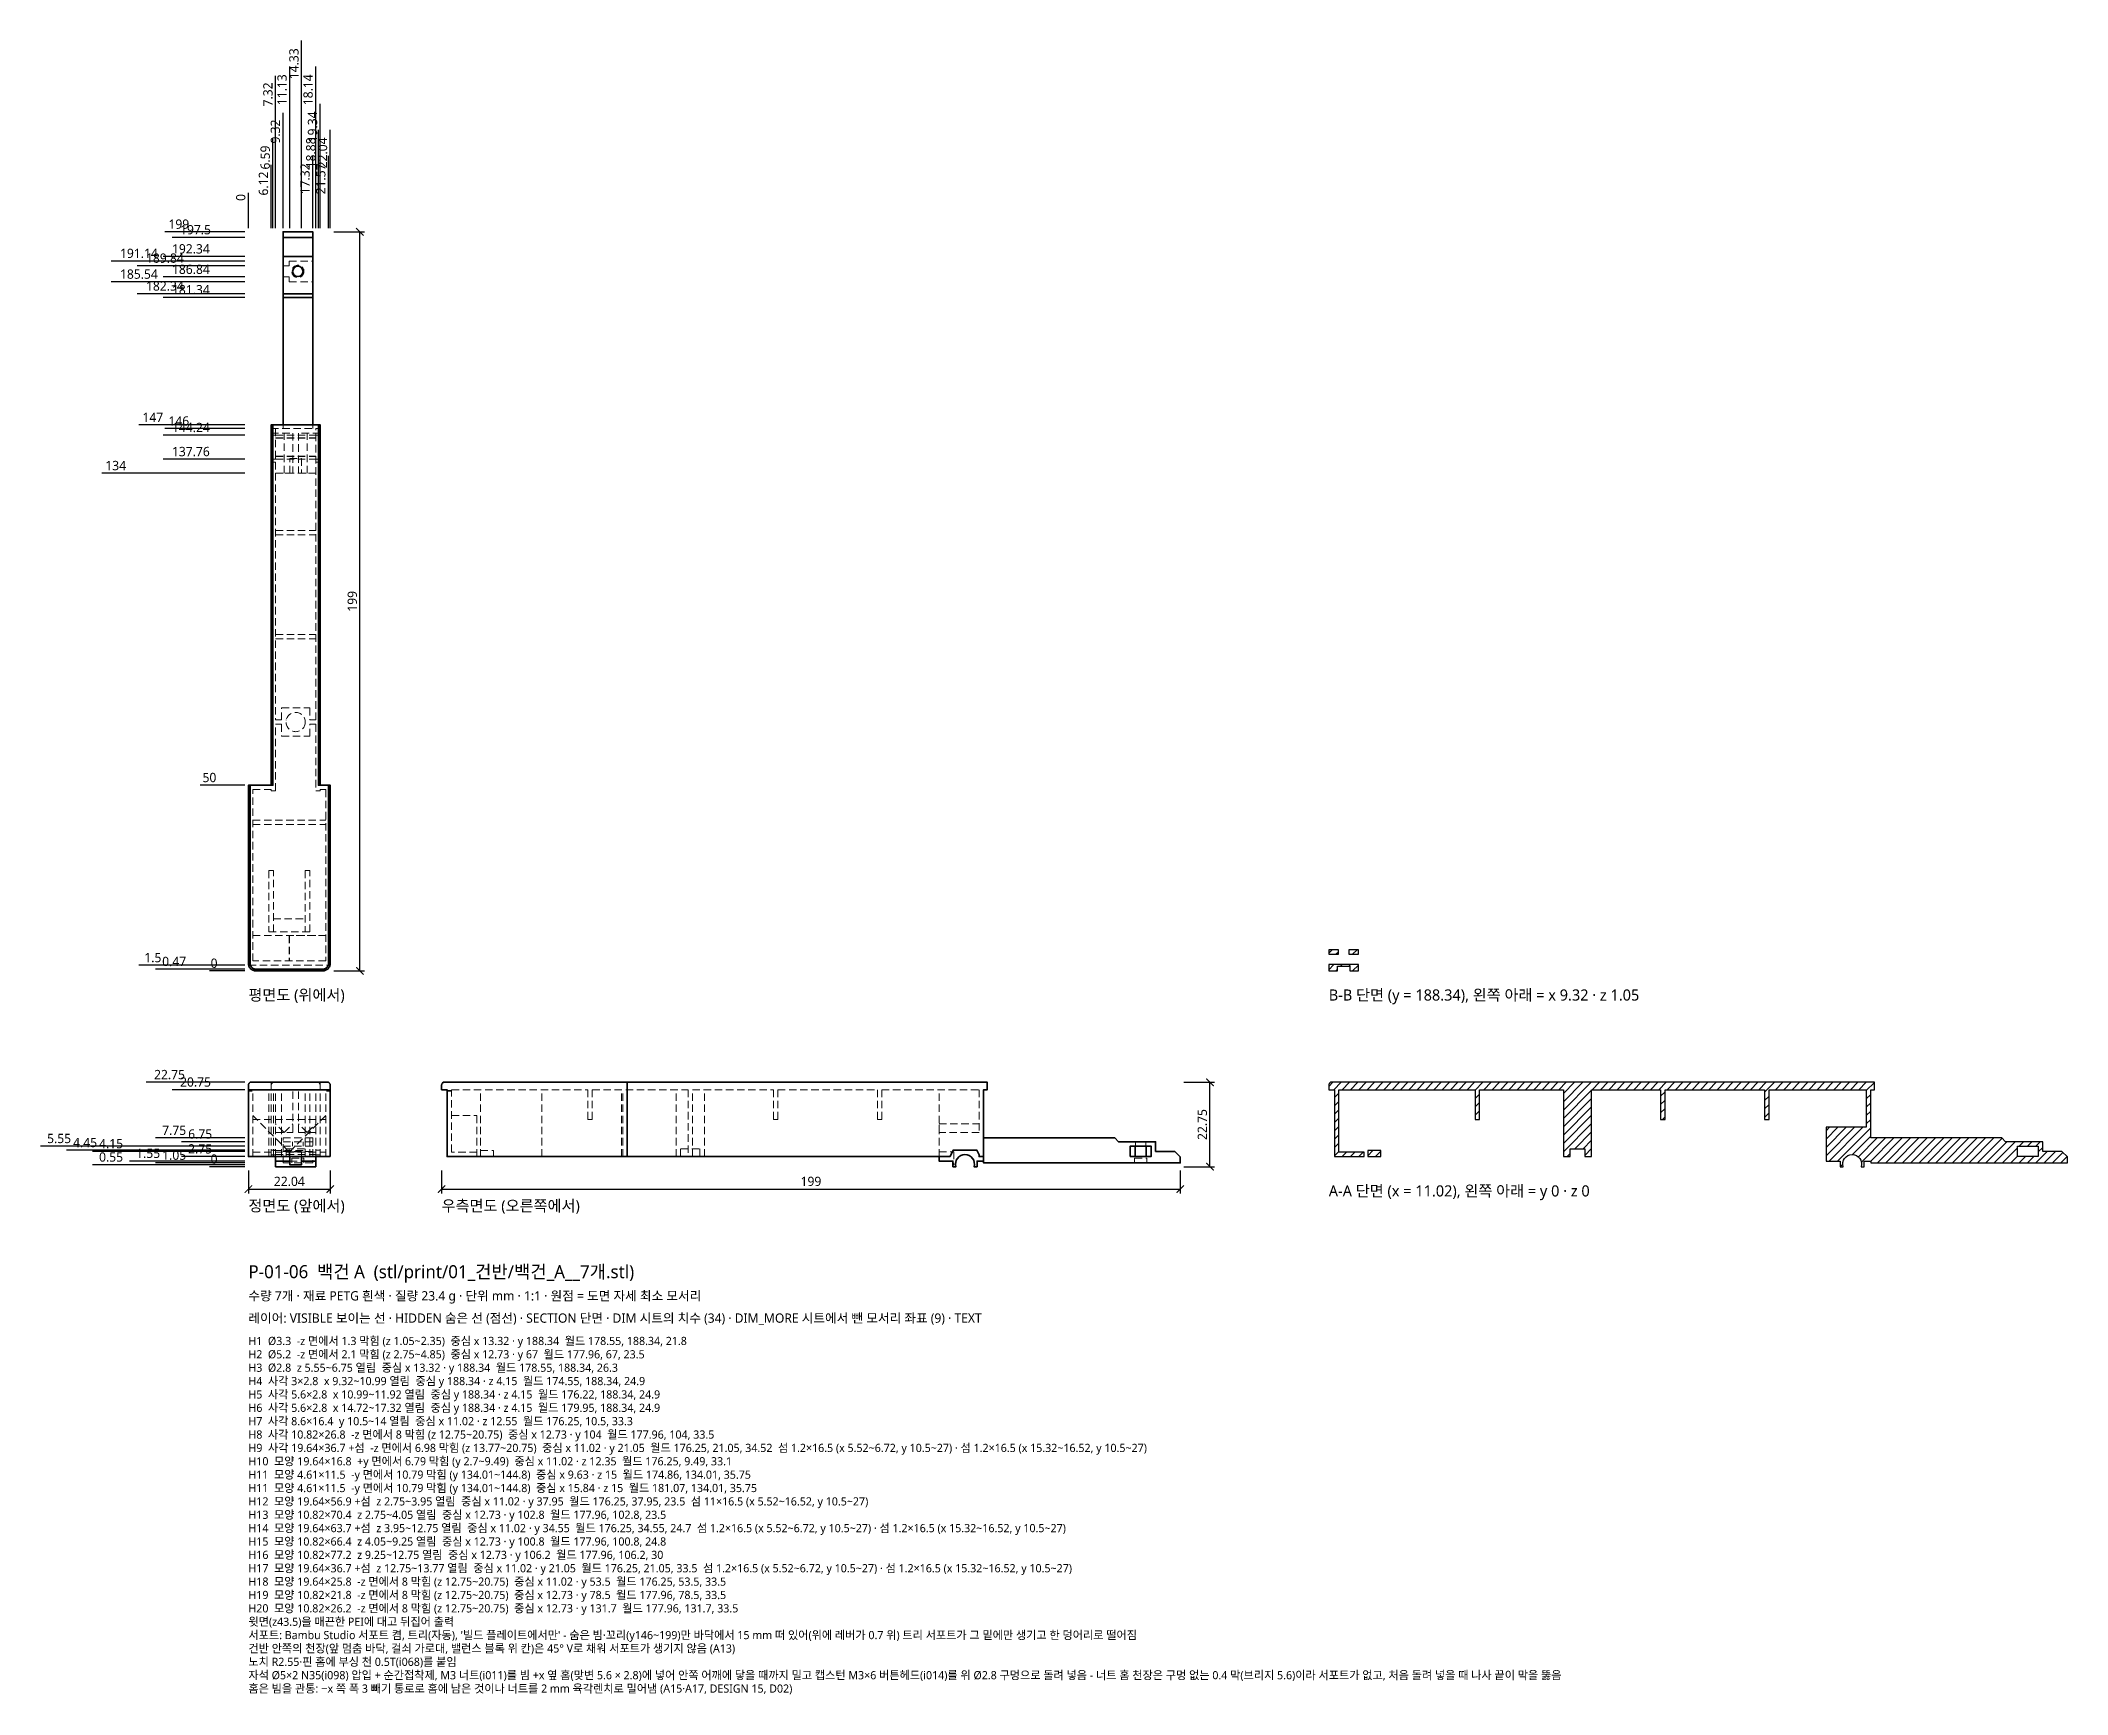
# Model space of a CAD drawing. Header units: millimetres. Extents: x -56 to 490, y -142 to 303.
import ezdxf

# ---------------------------------------------------------------- set-up
doc = ezdxf.new("R2010")
doc.units = ezdxf.units.MM
doc.linetypes.add('HIDDEN', pattern=[3, 2, -1])
for name, color, linetype, lineweight in [('DIM', 4, 'CONTINUOUS', 13), ('DIM_MORE', 3, 'CONTINUOUS', 13), ('HIDDEN', 8, 'HIDDEN', 18), ('SECTION', 5, 'CONTINUOUS', 25), ('TEXT', 7, 'CONTINUOUS', 18), ('VISIBLE', 7, 'CONTINUOUS', 35)]:
    doc.layers.add(name, color=color, linetype=linetype, lineweight=lineweight)
doc.styles.add('KR', font='malgun.ttf')
doc.dimstyles.new('TOCCATA', dxfattribs={"dimtxt": 2.5, "dimasz": 2, "dimexe": 1.2, "dimexo": 1, "dimgap": 0.8, "dimtad": 1, "dimdsep": 46, "dimtxsty": 'KR', "dimblk": 'ARCHTICK', "dimcen": 2.5, "dimazin": 3, "dimtfac": 0.5, "dimtmove": 2, "dimatfit": 3})

# ---------------------------------------------------------------- blocks, each defined once
blk = doc.blocks.new('_ARCHTICK')
at = {"color": 0, "linetype": 'BYBLOCK', "const_width": 0.15}
blk.add_lwpolyline([(-0.5, -0.5), (0.5, 0.5)], dxfattribs=at)

msp = doc.modelspace()

# ---------------------------------------------------------------- hatches: boundary and pattern name
at = {"layer": 'SECTION'}
h = msp.add_hatch(dxfattribs=at)
h.set_pattern_fill('ANSI31', scale=0.5)
h.paths.add_polyline_path([(293.64, 58.45), (291.04, 58.45), (291.04, 57.25), (293.64, 57.25)])
h.paths.add_polyline_path([(299.04, 58.45), (296.44, 58.45), (296.44, 57.25), (299.04, 57.25)])
h.paths.add_polyline_path([(293.39, 54.05), (296.69, 54.05), (296.69, 52.75), (299.04, 52.75), (299.04, 54.45), (291.04, 54.45), (291.04, 52.75), (293.39, 52.75)])
h = msp.add_hatch(dxfattribs=at)
h.set_pattern_fill('ANSI31', scale=0.5)
h.paths.add_polyline_path([(476.58, 5.55), (482.18, 5.55), (482.18, 2.75), (476.58, 2.75)])
h.paths.add_polyline_path([(429.5, 0.58), (429.53, 1.18), (429.69, 1.75), (429.99, 2.26), (430.4, 2.7), (430.89, 3.03), (431.45, 3.23), (432.04, 3.3), (432.63, 3.23), (433.19, 3.03), (433.68, 2.7), (434.09, 2.26), (434.39, 1.75), (434.55, 1.18), (434.58, 0.58), (434.48, 0), (435.28, 0), (435.28, 1.55), (437.04, 1.55), (437.04, 1.05), (490.04, 1.05), (490.04, 2.65), (488.54, 4.15), (483.38, 4.15), (483.38, 6.75), (473.38, 6.75), (472.38, 7.75), (437.04, 7.75), (437.04, 20.75), (438.04, 20.75), (438.04, 22.75), (291.506, 22.75), (291.272, 22.517), (291.203, 22.438), (291.145, 22.351), (291.099, 22.257), (291.065, 22.158), (291.045, 22.055), (291.04, 21.982), (291.04, 20.75), (292.54, 20.75), (292.54, 2.75), (300.54, 2.75), (300.54, 3.95), (293.74, 3.95), (293.74, 20.75), (330.44, 20.75), (330.44, 12.75), (331.64, 12.75), (331.64, 20.75), (354.24, 20.75), (354.24, 2.75), (356.089, 2.75), (356.089, 4.85), (359.991, 4.85), (359.991, 2.75), (361.84, 2.75), (361.84, 20.75), (380.44, 20.75), (380.44, 12.75), (381.64, 12.75), (381.64, 20.75), (408.44, 20.75), (408.44, 12.75), (409.64, 12.75), (409.64, 20.75), (435.84, 20.75), (435.84, 10.637), (425.05, 10.637), (425.05, 9.25), (425.04, 9.25), (425.04, 1.55), (428.8, 1.55), (428.8, 0), (429.6, 0)])
h.paths.add_polyline_path([(305.04, 4.35), (301.54, 4.35), (301.54, 2.75), (305.04, 2.75)])

# ---------------------------------------------------------------- linework, layer by layer
at = {"layer": 'HIDDEN'}
for points in [[(9.32, 242.59), (10.99, 242.59), (10.99, 243.89), (17.32, 243.89)], [(9.32, 239.59), (10.99, 239.59), (10.99, 238.29), (17.32, 238.29)], [(6.124, 198.75), (19.343, 198.75)], [(6.124, 197.55), (11.934, 197.55), (11.934, 186.75)], [(6.124, 196.95), (7.324, 196.95)], [(7.324, 198.75), (7.324, 120.35), (8.934, 120.35), (8.934, 123.55), (16.534, 123.55), (16.534, 120.35), (18.143, 120.35), (18.143, 198.75)], [(7.324, 186.76), (9.619, 186.76), (9.619, 197.55)], [(7.324, 196.99), (18.143, 196.99)], [(9.32, 198.75), (9.32, 199.746)], [(11.934, 186.76), (9.639, 186.76), (9.639, 197.55)], [(19.343, 197.55), (13.534, 197.55), (13.534, 186.75)], [(13.534, 186.76), (15.829, 186.76), (15.829, 197.55)], [(18.143, 186.76), (15.848, 186.76), (15.848, 197.55)], [(17.32, 198.75), (17.32, 199.746)], [(18.143, 196.95), (19.343, 196.95)], [(7.324, 196.29), (18.143, 196.29)], [(7.324, 196.19), (18.143, 196.19)], [(7.324, 191.31), (18.143, 191.31)], [(7.324, 191.21), (18.143, 191.21)], [(6.124, 190.55), (7.324, 190.55)], [(6.124, 189.75), (7.324, 189.75)], [(7.324, 190.51), (18.143, 190.51)], [(7.324, 186.75), (18.143, 186.75)], [(11.134, 186.75), (11.134, 190.75), (14.334, 190.75), (14.334, 186.75)], [(18.143, 190.55), (19.343, 190.55)], [(18.143, 189.75), (19.343, 189.75)], [(7.324, 171.35), (18.143, 171.35)], [(7.324, 170.15), (18.143, 170.15)], [(7.324, 143.35), (18.143, 143.35)], [(7.324, 142.15), (18.143, 142.15)], [(10.186, 120.268), (10.209, 120.35)], [(1.2, 55.45), (1.2, 101.55), (6.124, 101.55), (6.124, 101.25), (7.324, 101.25), (7.324, 119.15), (8.934, 119.15), (8.934, 115.95), (16.534, 115.95), (16.534, 119.15), (18.143, 119.15), (18.143, 101.25), (19.343, 101.25), (19.343, 101.55), (20.84, 101.55), (20.84, 55.45), (1.2, 55.45)], [(1.2, 93.35), (20.84, 93.35)], [(1.2, 92.15), (20.84, 92.15)], [(6.72, 63.25), (6.72, 79.75), (5.52, 79.75), (5.52, 63.25), (16.52, 63.25), (16.52, 79.75), (15.32, 79.75), (15.32, 63.25)], [(6.72, 66.75), (15.32, 66.75)], [(1.2, 62.25), (20.84, 62.25)], [(1.2, 62.24), (11.01, 62.24), (11.01, 55.45)], [(20.84, 62.24), (11.03, 62.24), (11.03, 55.45)], [(0.064, 54.25), (21.976, 54.25)], [(21.04, 54.25), (21.138, 54.255), (21.235, 54.269), (21.33, 54.293)], [(21.33, 54.293), (21.316, 54.289)], [(6.124, 2.75), (6.124, 22.75)], [(6.124, 21.966), (6.13, 22.055), (6.15, 22.158), (6.184, 22.257), (6.23, 22.351), (6.288, 22.438), (6.357, 22.517), (6.591, 22.75)], [(18.876, 22.75), (19.11, 22.517), (19.179, 22.438), (19.237, 22.351), (19.283, 22.257), (19.317, 22.158), (19.337, 22.055), (19.343, 21.966)], [(19.343, 2.75), (19.343, 22.75)], [(1.2, 2.75), (1.2, 20.75)], [(5.52, 2.75), (5.52, 20.75)], [(6.72, 2.75), (6.72, 20.75)], [(7.324, 2.749), (7.324, 20.75)], [(7.324, 9.25), (11.934, 9.25), (11.934, 20.75)], [(8.934, 2.75), (8.934, 20.75)], [(18.143, 9.25), (13.534, 9.25), (13.534, 20.75)], [(15.32, 2.75), (15.32, 20.75)], [(16.52, 2.75), (16.52, 20.75)], [(16.534, 2.75), (16.534, 20.75)], [(18.143, 2.749), (18.143, 20.75)], [(20.84, 2.75), (20.84, 20.75)], [(61.54, 2.75), (61.54, 3.95), (54.74, 3.95), (54.74, 20.75), (91.44, 20.75), (91.44, 12.75), (92.64, 12.75), (92.64, 20.75), (118.44, 20.75), (118.44, 2.75)], [(62.54, 2.75), (62.54, 20.75)], [(79.04, 2.75), (79.04, 20.75)], [(100.54, 2.75), (100.54, 20.75)], [(100.84, 2.75), (100.84, 20.75)], [(115.24, 2.75), (115.24, 20.75)], [(119.64, 2.75), (119.64, 20.75), (141.44, 20.75), (141.44, 12.75), (142.64, 12.75), (142.64, 20.75), (169.44, 20.75), (169.44, 12.75), (170.64, 12.75), (170.64, 20.75), (196.84, 20.75), (196.84, 9.25), (186.04, 9.25)], [(122.84, 2.75), (122.84, 20.75)], [(186.04, 2.75), (186.04, 20.75)], [(11.01, 3.95), (1.2, 13.77)], [(1.2, 12.75), (20.84, 12.75)], [(9.619, 9.25), (7.324, 11.555)], [(9.639, 9.25), (11.934, 11.555)], [(11.03, 3.95), (20.84, 13.77)], [(15.829, 9.25), (13.534, 11.554)], [(15.848, 9.25), (18.143, 11.554)], [(54.74, 13.77), (61.53, 13.77), (61.53, 3.95)], [(186.05, 9.25), (186.05, 11.555), (196.84, 11.555)], [(9.32, 1.05), (9.32, 7.75), (17.32, 7.75), (17.32, 1.05), (9.32, 1.05)], [(9.32, 6.75), (17.32, 6.75)], [(9.32, 5.55), (17.32, 5.55)], [(10.99, 2.75), (10.99, 5.55)], [(11.92, 5.55), (11.92, 6.75)], [(14.72, 5.55), (14.72, 6.75)], [(238.99, 5.55), (238.99, 6.75)], [(241.77, 5.55), (241.77, 6.75)], [(1.2, 3.95), (20.84, 3.95)], [(6.124, 4.45), (7.324, 4.45)], [(6.124, 3.175), (7.324, 3.175)], [(6.72, 4.35), (15.32, 4.35)], [(7.324, 3.3), (18.143, 3.3)], [(9.32, 4.15), (17.32, 4.15)], [(9.32, 2.65), (17.32, 2.65)], [(10.14, 2.75), (10.14, 4.85), (15.334, 4.85), (15.334, 2.75)], [(11.134, 2.745), (11.134, 4.05), (14.334, 4.05), (14.334, 2.745)], [(11.134, 1.55), (14.334, 1.55)], [(11.67, 1.05), (11.67, 2.35), (14.97, 2.35), (14.97, 1.05)], [(18.143, 4.45), (19.343, 4.45)], [(18.143, 3.175), (19.343, 3.175)], [(62.54, 4.35), (66.04, 4.35), (66.04, 2.75)], [(116.441, 2.75), (116.441, 4.85), (121.639, 4.85), (121.639, 2.75)], [(186.04, 4.05), (190.04, 4.05), (190.04, 0.55), (189.8, 0.55)], [(238.739, 1.05), (238.739, 2.35), (242.021, 2.35), (242.021, 1.05)]]:
    msp.add_lwpolyline(points, dxfattribs=at)
for centre, radius in [((13.32, 241.09), 1.65), ((12.734, 119.75), 2.6)]:
    msp.add_circle(centre, radius, dxfattribs=at)
for centre, start, end in [((1, 55.25), -174.37504, -90.00002), ((21.04, 55.25), -73.1251, -5.62485)]:
    msp.add_arc(centre, 1, start, end, dxfattribs=at)
at = {"layer": 'SECTION'}
for points in [[(293.64, 58.45), (291.04, 58.45), (291.04, 57.25), (293.64, 57.25)], [(299.04, 58.45), (296.44, 58.45), (296.44, 57.25), (299.04, 57.25)], [(293.39, 54.05), (296.69, 54.05), (296.69, 52.75), (299.04, 52.75), (299.04, 54.45), (291.04, 54.45), (291.04, 52.75), (293.39, 52.75)], [(429.5, 0.58), (429.53, 1.18), (429.69, 1.75), (429.99, 2.26), (430.4, 2.7), (430.89, 3.03), (431.45, 3.23), (432.04, 3.3), (432.63, 3.23), (433.19, 3.03), (433.68, 2.7), (434.09, 2.26), (434.39, 1.75), (434.55, 1.18), (434.58, 0.58), (434.48, 0), (435.28, 0), (435.28, 1.55), (437.04, 1.55), (437.04, 1.05), (490.04, 1.05), (490.04, 2.65), (488.54, 4.15), (483.38, 4.15), (483.38, 6.75), (473.38, 6.75), (472.38, 7.75), (437.04, 7.75), (437.04, 20.75), (438.04, 20.75), (438.04, 22.75), (291.506, 22.75), (291.272, 22.517), (291.203, 22.438), (291.145, 22.351), (291.099, 22.257), (291.065, 22.158), (291.045, 22.055), (291.04, 21.982), (291.04, 20.75), (292.54, 20.75), (292.54, 2.75), (300.54, 2.75), (300.54, 3.95), (293.74, 3.95), (293.74, 20.75), (330.44, 20.75), (330.44, 12.75), (331.64, 12.75), (331.64, 20.75), (354.24, 20.75), (354.24, 2.75), (356.089, 2.75), (356.089, 4.85), (359.991, 4.85), (359.991, 2.75), (361.84, 2.75), (361.84, 20.75), (380.44, 20.75), (380.44, 12.75), (381.64, 12.75), (381.64, 20.75), (408.44, 20.75), (408.44, 12.75), (409.64, 12.75), (409.64, 20.75), (435.84, 20.75), (435.84, 10.637), (425.05, 10.637), (425.05, 9.25), (425.04, 9.25), (425.04, 1.55), (428.8, 1.55), (428.8, 0), (429.6, 0)], [(476.58, 5.55), (482.18, 5.55), (482.18, 2.75), (476.58, 2.75)], [(305.04, 4.35), (301.54, 4.35), (301.54, 2.75), (305.04, 2.75)]]:
    msp.add_lwpolyline(points, close=True, dxfattribs=at)
at = {"layer": 'VISIBLE'}
for points in [[(9.32, 199.746), (9.32, 251.75), (17.32, 251.75), (17.32, 199.746)], [(9.32, 250.25), (17.32, 250.25)], [(9.32, 245.09), (17.32, 245.09)], [(9.32, 235.09), (17.32, 235.09)], [(9.32, 234.09), (17.32, 234.09)], [(6.591, 199.75), (6.591, 102.75), (0, 102.75), (0, 54.709), (0.008, 54.554), (0.036, 54.359), (0.084, 54.169), (0.15, 53.984), (0.234, 53.806), (0.335, 53.638), (0.452, 53.48), (0.584, 53.334), (0.73, 53.202), (0.888, 53.085), (1.056, 52.984), (1.234, 52.9), (1.419, 52.834), (1.609, 52.786), (1.804, 52.758), (1.959, 52.75), (20.081, 52.75), (20.236, 52.758), (20.431, 52.786), (20.621, 52.834), (20.806, 52.9), (20.984, 52.984), (21.152, 53.085), (21.31, 53.202), (21.456, 53.334), (21.588, 53.48), (21.705, 53.638), (21.806, 53.806), (21.89, 53.984), (21.956, 54.169), (22.004, 54.359), (22.032, 54.554), (22.04, 54.709), (22.04, 102.75), (18.876, 102.751), (18.876, 199.75)], [(6.124, 102.75), (6.124, 199.75), (19.343, 199.75), (19.343, 102.75)], [(0.467, 102.75), (0.466, 54.75), (0.473, 54.6), (0.495, 54.451), (0.532, 54.305), (0.582, 54.163), (0.647, 54.027), (0.724, 53.898), (0.814, 53.777), (0.915, 53.665), (1.027, 53.564), (1.148, 53.474), (1.277, 53.397), (1.413, 53.332), (1.555, 53.282), (1.701, 53.245), (1.85, 53.223), (2, 53.216), (20.04, 53.216), (20.19, 53.223), (20.339, 53.245), (20.485, 53.282), (20.627, 53.332), (20.763, 53.397), (20.892, 53.474), (21.013, 53.564), (21.125, 53.665), (21.226, 53.777), (21.316, 53.898), (21.393, 54.027), (21.458, 54.163), (21.508, 54.305), (21.545, 54.451), (21.567, 54.6), (21.574, 54.75), (21.573, 102.75)], [(22.04, 101.55), (22.04, 101.56)], [(0.004, 55.164), (0, 55.25)], [(22.036, 55.164), (22.04, 55.25)], [(0, 21.966), (0.005, 22.055)], [(0, 21.982), (0, 2.75), (22.04, 2.75)], [(0.005, 22.055), (0.025, 22.158), (0.06, 22.257)], [(0.005, 22.055), (0.026, 22.158), (0.06, 22.257)], [(0.06, 22.257), (0.106, 22.351), (0.164, 22.438), (0.106, 22.351)], [(0.164, 22.438), (0.233, 22.517), (0.466, 22.75)], [(0.466, 22.75), (21.574, 22.75), (21.808, 22.517)], [(21.808, 22.517), (21.573, 22.75)], [(21.808, 22.517), (21.876, 22.438)], [(21.808, 22.517), (21.876, 22.438)], [(21.876, 22.438), (21.935, 22.351), (21.981, 22.257)], [(21.981, 22.257), (21.934, 22.351)], [(21.981, 22.257), (22.014, 22.158)], [(22.035, 22.055), (22.014, 22.158)], [(22.035, 22.055), (22.015, 22.158)], [(22.035, 22.055), (22.04, 21.966)], [(22.035, 22.055), (22.04, 21.982), (22.04, 2.75)], [(198.04, 2.75), (196.84, 2.75), (196.84, 3.175), (196.24, 4.45), (189.84, 4.45), (189.04, 2.75), (53.54, 2.75), (53.54, 20.75), (52.04, 20.75), (52.04, 21.982), (52.045, 22.055), (52.065, 22.158), (52.099, 22.257), (52.145, 22.351), (52.203, 22.438), (52.272, 22.517), (52.506, 22.75), (199.04, 22.75), (199.04, 20.75), (198.04, 20.75), (198.04, 1.05), (251.04, 1.05), (251.04, 2.65), (249.54, 4.15), (244.38, 4.15), (244.38, 6.75), (234.38, 6.75)], [(102.04, 2.75), (102.04, 22.75)], [(0, 20.45), (1, 20.45)], [(0.064, 20.45), (0.064, 20.75), (21.976, 20.75), (21.976, 20.45)], [(21.04, 20.45), (22.04, 20.45)], [(53.54, 20.45), (54.54, 20.45)], [(198.04, 7.75), (233.38, 7.75)], [(234.38, 6.75), (233.38, 7.75)], [(237.58, 2.75), (243.18, 2.75), (243.18, 5.55), (237.58, 5.55), (237.58, 2.75)], [(238.88, 2.75), (238.88, 5.55)], [(241.88, 2.75), (241.88, 5.55)], [(7.324, 2.75), (7.324, 0), (18.143, 0), (18.143, 2.75)], [(7.324, 1.55), (11.134, 1.55)], [(11.134, 2.747), (11.134, 0.55), (14.334, 0.55), (14.334, 2.747)], [(14.334, 1.55), (18.143, 1.55)], [(186.04, 2.75), (186.04, 1.55), (189.8, 1.55), (189.8, 0), (190.6, 0), (190.5, 0.58), (190.53, 1.18), (190.69, 1.75), (190.99, 2.26), (191.4, 2.7), (191.89, 3.03), (192.45, 3.23), (193.04, 3.3), (193.63, 3.23), (194.19, 3.03), (194.68, 2.7), (195.09, 2.26), (195.39, 1.75)], [(198.04, 1.55), (196.28, 1.55), (196.28, 0), (195.48, 0), (195.58, 0.58), (195.55, 1.18), (195.39, 1.75)]]:
    msp.add_lwpolyline(points, dxfattribs=at)
msp.add_circle((13.32, 241.09), 1.4, dxfattribs=at)

# ---------------------------------------------------------------- texts
at = {"layer": 'TEXT', "style": 'KR'}
for s, height, p in [('평면도 (위에서)', 3, (0, 44.75)), ('B-B 단면 (y = 188.34), 왼쪽 아래 = x 9.32 · z 1.05', 3, (291.04, 44.75)), ('A-A 단면 (x = 11.02), 왼쪽 아래 = y 0 · z 0', 3, (291.04, -8)), ('정면도 (앞에서)', 3, (0, -12)), ('우측면도 (오른쪽에서)', 3, (52.04, -12)), ('P-01-06  백건 A  (stl/print/01_건반/백건_A__7개.stl)', 3.5, (0, -30)), ('수량 7개 · 재료 PETG 흰색 · 질량 23.4 g · 단위 mm · 1:1 · 원점 = 도면 자세 최소 모서리', 2.5, (0, -36)), ('레이어: VISIBLE 보이는 선 · HIDDEN 숨은 선 (점선) · SECTION 단면 · DIM 시트의 치수 (34) · DIM_MORE 시트에서 뺀 모서리 좌표 (9) · TEXT', 2.5, (0, -42)), ('H1  Ø3.3  -z 면에서 1.3 막힘 (z 1.05~2.35)  중심 x 13.32 · y 188.34  월드 178.55, 188.34, 21.8', 2.2, (0, -48)), ('H2  Ø5.2  -z 면에서 2.1 막힘 (z 2.75~4.85)  중심 x 12.73 · y 67  월드 177.96, 67, 23.5', 2.2, (0, -51.6)), ('H3  Ø2.8  z 5.55~6.75 열림  중심 x 13.32 · y 188.34  월드 178.55, 188.34, 26.3', 2.2, (0, -55.2)), ('H4  사각 3×2.8  x 9.32~10.99 열림  중심 y 188.34 · z 4.15  월드 174.55, 188.34, 24.9', 2.2, (0, -58.8)), ('H5  사각 5.6×2.8  x 10.99~11.92 열림  중심 y 188.34 · z 4.15  월드 176.22, 188.34, 24.9', 2.2, (0, -62.4)), ('H6  사각 5.6×2.8  x 14.72~17.32 열림  중심 y 188.34 · z 4.15  월드 179.95, 188.34, 24.9', 2.2, (0, -66)), ('H7  사각 8.6×16.4  y 10.5~14 열림  중심 x 11.02 · z 12.55  월드 176.25, 10.5, 33.3', 2.2, (0, -69.6)), ('H8  사각 10.82×26.8  -z 면에서 8 막힘 (z 12.75~20.75)  중심 x 12.73 · y 104  월드 177.96, 104, 33.5', 2.2, (0, -73.2)), ('H9  사각 19.64×36.7 +섬  -z 면에서 6.98 막힘 (z 13.77~20.75)  중심 x 11.02 · y 21.05  월드 176.25, 21.05, 34.52  섬 1.2×16.5 (x 5.52~6.72, y 10.5~27) · 섬 1.2×16.5 (x 15.32~16.52, y 10.5~27)', 2.2, (0, -76.8)), ('H10  모양 19.64×16.8  +y 면에서 6.79 막힘 (y 2.7~9.49)  중심 x 11.02 · z 12.35  월드 176.25, 9.49, 33.1', 2.2, (0, -80.4)), ('H11  모양 4.61×11.5  -y 면에서 10.79 막힘 (y 134.01~144.8)  중심 x 9.63 · z 15  월드 174.86, 134.01, 35.75', 2.2, (0, -84)), ('H11  모양 4.61×11.5  -y 면에서 10.79 막힘 (y 134.01~144.8)  중심 x 15.84 · z 15  월드 181.07, 134.01, 35.75', 2.2, (0, -87.6)), ('H12  모양 19.64×56.9 +섬  z 2.75~3.95 열림  중심 x 11.02 · y 37.95  월드 176.25, 37.95, 23.5  섬 11×16.5 (x 5.52~16.52, y 10.5~27)', 2.2, (0, -91.2)), ('H13  모양 10.82×70.4  z 2.75~4.05 열림  중심 x 12.73 · y 102.8  월드 177.96, 102.8, 23.5', 2.2, (0, -94.8)), ('H14  모양 19.64×63.7 +섬  z 3.95~12.75 열림  중심 x 11.02 · y 34.55  월드 176.25, 34.55, 24.7  섬 1.2×16.5 (x 5.52~6.72, y 10.5~27) · 섬 1.2×16.5 (x 15.32~16.52, y 10.5~27)', 2.2, (0, -98.4)), ('H15  모양 10.82×66.4  z 4.05~9.25 열림  중심 x 12.73 · y 100.8  월드 177.96, 100.8, 24.8', 2.2, (0, -102)), ('H16  모양 10.82×77.2  z 9.25~12.75 열림  중심 x 12.73 · y 106.2  월드 177.96, 106.2, 30', 2.2, (0, -105.6)), ('H17  모양 19.64×36.7 +섬  z 12.75~13.77 열림  중심 x 11.02 · y 21.05  월드 176.25, 21.05, 33.5  섬 1.2×16.5 (x 5.52~6.72, y 10.5~27) · 섬 1.2×16.5 (x 15.32~16.52, y 10.5~27)', 2.2, (0, -109.2)), ('H18  모양 19.64×25.8  -z 면에서 8 막힘 (z 12.75~20.75)  중심 x 11.02 · y 53.5  월드 176.25, 53.5, 33.5', 2.2, (0, -112.8)), ('H19  모양 10.82×21.8  -z 면에서 8 막힘 (z 12.75~20.75)  중심 x 12.73 · y 78.5  월드 177.96, 78.5, 33.5', 2.2, (0, -116.4)), ('H20  모양 10.82×26.2  -z 면에서 8 막힘 (z 12.75~20.75)  중심 x 12.73 · y 131.7  월드 177.96, 131.7, 33.5', 2.2, (0, -120)), ("서포트: Bambu Studio 서포트 켬, 트리(자동), '빌드 플레이트에서만' - 숨은 빔·꼬리(y146~199)만 바닥에서 15 mm 떠 있어(위에 레버가 0.7 위) 트리 서포트가 그 밑에만 생기고 한 덩어리로 떨어짐", 2.2, (0, -127.2)), ('윗면(z43.5)을 매끈한 PEI에 대고 뒤집어 출력', 2.2, (0, -123.6)), ('건반 안쪽의 천장(앞 멈춤 바닥, 걸쇠 가로대, 밸런스 블록 위 칸)은 45° V로 채워 서포트가 생기지 않음 (A13)', 2.2, (0, -130.8)), ('자석 Ø5×2 N35(i098) 압입 + 순간접착제, M3 너트(i011)를 빔 +x 옆 홈(맞변 5.6 × 2.8)에 넣어 안쪽 어깨에 닿을 때까지 밀고 캡스턴 M3×6 버튼헤드(i014)를 위 Ø2.8 구멍으로 돌려 넣음 - 너트 홈 천장은 구멍 없는 0.4 막(브리지 5.6)이라 서포트가 없고, 처음 돌려 넣을 때 나사 끝이 막을 뚫음', 2.2, (0, -138)), ('노치 R2.55·핀 홈에 부싱 천 0.5T(i068)를 붙임', 2.2, (0, -134.4)), ('홈은 빔을 관통: −x 쪽 폭 3 빼기 통로로 홈에 남은 것이나 너트를 2 mm 육각렌치로 밀어냄 (A15·A17, DESIGN 15, D02)', 2.2, (0, -141.6))]:
    msp.add_text(s, height=height, dxfattribs=at).set_placement(p)

# ---------------------------------------------------------------- dimensions: what is measured, and where the dimension line sits
at = {"layer": 'DIM'}
for feature_location, offset, dtype, origin in [((19.34, 251.75), (0, 22), 1, (0, 52.75)), ((9.32, 251.75), (0, 22), 1, (0, 52.75)), ((18.88, 251.75), (0, 15), 1, (0, 52.75)), ((22.04, 251.75), (0, 15), 1, (0, 52.75)), ((6.59, 251.75), (0, 15), 1, (0, 52.75)), ((17.32, 251.75), (0, 8), 1, (0, 52.75)), ((21.57, 251.75), (0, 8), 1, (0, 52.75)), ((6.12, 251.75), (0, 8), 1, (0, 52.75)), ((0, 251.75), (0, 8), 1, (0, 52.75)), ((0, 251.75), (-15, 0), 0, (0, 52.75)), ((0, 250.25), (-8, 0), 0, (0, 52.75)), ((0, 243.89), (-22, 0), 0, (0, 52.75)), ((0, 242.59), (-15, 0), 0, (0, 52.75)), ((0, 245.09), (-8, 0), 0, (0, 52.75)), ((0, 238.29), (-22, 0), 0, (0, 52.75)), ((0, 239.59), (-8, 0), 0, (0, 52.75)), ((0, 235.09), (-15, 0), 0, (0, 52.75)), ((0, 234.09), (-8, 0), 0, (0, 52.75)), ((0, 199.75), (-22, 0), 0, (0, 52.75)), ((0, 198.75), (-15, 0), 0, (0, 52.75)), ((0, 196.99), (-8, 0), 0, (0, 52.75)), ((0, 190.51), (-8, 0), 0, (0, 52.75)), ((0, 102.75), (-8, 0), 0, (0, 52.75)), ((0, 54.25), (-22, 0), 0, (0, 52.75)), ((0, 53.22), (-15, 0), 0, (0, 52.75)), ((0, 52.75), (-8, 0), 0, (0, 52.75)), ((0, 22.75), (-15, 0), 0, (0, 0)), ((0, 20.75), (-8, 0), 0, (0, 0)), ((0, 7.75), (-15, 0), 0, (0, 0)), ((0, 6.75), (-8, 0), 0, (0, 0)), ((0, 2.75), (-8, 0), 0, (0, 0)), ((0, 1.55), (-22, 0), 0, (0, 0)), ((0, 1.05), (-15, 0), 0, (0, 0)), ((0, 0), (-8, 0), 0, (0, 0))]:
    msp.add_ordinate_dim(feature_location=feature_location, offset=offset, dtype=dtype, origin=origin, dimstyle='TOCCATA', dxfattribs=at).render()
for base, p1, p2 in [((30.04, 52.75), (22.04, 52.75), (22.04, 251.75)), ((259.04, 0), (251.04, 0), (251.04, 22.75))]:
    msp.add_linear_dim(base=base, p1=p1, p2=p2, angle=90, dimstyle='TOCCATA', dxfattribs=at).render()
for base, p1, p2 in [((0, -6), (0, 0), (22.04, 0)), ((52.04, -6), (52.04, 0), (251.04, 0))]:
    msp.add_linear_dim(base=base, p1=p1, p2=p2, dimstyle='TOCCATA', dxfattribs=at).render()
at = {"layer": 'DIM_MORE'}
for feature_location, offset, dtype, origin in [((14.33, 251.75), (0, 39), 1, (0, 52.75)), ((11.13, 251.75), (0, 32), 1, (0, 52.75)), ((18.14, 251.75), (0, 32), 1, (0, 52.75)), ((7.32, 251.75), (0, 32), 1, (0, 52.75)), ((0, 186.75), (-32, 0), 0, (0, 52.75)), ((0, 5.55), (-46, 0), 0, (0, 0)), ((0, 4.45), (-39, 0), 0, (0, 0)), ((0, 4.15), (-32, 0), 0, (0, 0)), ((0, 0.55), (-32, 0), 0, (0, 0))]:
    msp.add_ordinate_dim(feature_location=feature_location, offset=offset, dtype=dtype, origin=origin, dimstyle='TOCCATA', dxfattribs=at).render()

doc.saveas('drawing.dxf')
